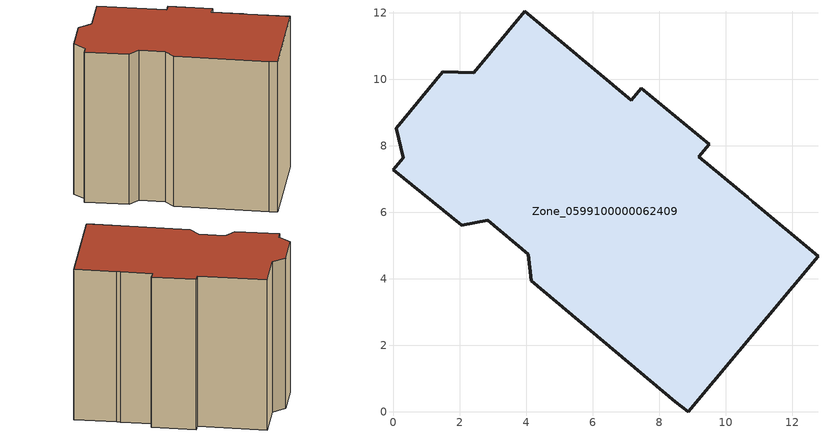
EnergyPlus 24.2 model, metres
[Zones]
Zone_0599100000062409
 floor ground (C_G): 4.14,3.94 4.05,4.74 2.83,5.75 2.06,5.6 0,7.28 0.29,7.63 0.08,8.53 1.48,10.22 2.41,10.19 3.95,12.04 7.16,9.37 7.46,9.72 9.5,8.04 9.19,7.67 10.65,6.44 10.81,6.31 12.77,4.67 8.87,0 8.47,0.3 z0
 wall outside (C_F): 4.05,4.74 4.14,3.94 8.47,0.3 8.87,0 12.77,4.67 10.81,6.31 10.65,6.44 9.19,7.67 9.5,8.04 7.46,9.72 7.16,9.37 3.95,12.04 2.41,10.19 1.48,10.22 0.08,8.53 0.29,7.63 0,7.28 2.06,5.6 2.83,5.75 4.05,4.74 z0:9.88
 roof outside (C_R): 4.14,3.94 8.47,0.3 8.87,0 12.77,4.67 10.81,6.31 10.65,6.44 9.19,7.67 9.5,8.04 7.46,9.72 7.16,9.37 3.95,12.04 2.41,10.19 1.48,10.22 0.08,8.53 0.29,7.63 0,7.28 2.06,5.6 2.83,5.75 4.05,4.74 z9.88
[BUILDING]
Pand.0599100000062409: North Axis=0; Terrain=City; Loads Convergence Tolerance Value=0.04; Temperature Convergence Tolerance Value=0.4; Solar Distribution=FullExterior; Maximum Number of Warmup Days=25; Minimum Number of Warmup Days=1
[Site:Location]
Rotterdam.The.Hague.AP_ZH_NLD Design_Conditions: Latitude=51.96; Longitude=4.45; Time Zone=1; Elevation=-4.5
[SITE:GROUNDTEMPERATURE:BUILDINGSURFACE]
18, 18, 18, 18, 18, 18, 18, 18, 18, 18, 18, 18
[MATERIAL] Thermal Absorptance=0.9; Solar Absorptance=0.7; Visible Absorptance=0.7
Name | Roughness | Thickness | Conductivity | Density | Specific Heat
G.TC.1946 | MediumSmooth | 0.15 | 1 | 540 | 1210
F.TC.1946 | Rough | 0.3 | 0.857143 | 1920 | 840
R.TC.1946 | MediumRough | 0.2 | 0.909091 | 1500 | 1000
[CONSTRUCTION]
C_G: G.TC.1946
C_F: F.TC.1946
C_R: R.TC.1946
[ZONE]
Zone_0599100000062409: Type=1; Multiplier=1; Ceiling Height=Autocalculate; Volume=Autocalculate; Floor Area=autocalculate; Part of Total Floor Area=Yes
[ZONEINFILTRATION:DESIGNFLOWRATE]
Infil_Zone_0599100000062409: Zone or ZoneList or Space or SpaceList=Zone_0599100000062409; Schedule=AlwaysOn; Design Flow Rate Calculation Method=Flow/Area; Flow Rate per Floor Area=0.003; Constant Term Coefficient=1; Temperature Term Coefficient=0; Velocity Term Coefficient=0; Velocity Squared Term Coefficient=0
[HVACTEMPLATE:ZONE:IDEALLOADSAIRSYSTEM]
Zone_0599100000062409: Maximum Heating Supply Air Temperature=50; Minimum Cooling Supply Air Temperature=13; Maximum Heating Supply Air Humidity Ratio=0.0156; Minimum Cooling Supply Air Humidity Ratio=0.0077; Heating Limit=NoLimit; Cooling Limit=NoLimit; Dehumidification Control Type=ConstantSensibleHeatRatio; Cooling Sensible Heat Ratio=0.7; Dehumidification Setpoint=60; Humidification Control Type=None; Humidification Setpoint=30; Outdoor Air Method=None; Outdoor Air Flow Rate per Person=0.00944; Outdoor Air Flow Rate per Zone Floor Area=0; Outdoor Air Flow Rate per Zone=0; Demand Controlled Ventilation Type=None; Outdoor Air Economizer Type=NoEconomizer; Heat Recovery Type=None; Sensible Heat Recovery Effectiveness=0.7; Latent Heat Recovery Effectiveness=0.65
[ZONECONTROL:THERMOSTAT]
ThermostatControl_Zone_0599100000062409: Zone or ZoneList=Zone_0599100000062409; Control Type Schedule=DualSetpointControlType; Control 1=Thermostat_Zone_0599100000062409; Temperature Difference Between Cutout And Setpoint=0
[THERMOSTATSETPOINT:DUALSETPOINT]
Thermostat_Zone_0599100000062409: Heating Setpoint Temperature Schedule=HeatingSetpoint_Zone_0599100000062409; Cooling Setpoint Temperature Schedule=CoolingSetpoint_Zone_0599100000062409
[SCHEDULE:COMPACT]
HeatingSetpoint_Zone_0599100000062409: Through: 12/31, For: AllDays, Until: 24:00, 21
CoolingSetpoint_Zone_0599100000062409: Through: 12/31, For: AllDays, Until: 24:00, 24
DualSetpointControlType: Through: 12/31, For: AllDays, Until: 24:00, 4
AlwaysOn: Through: 12/31, For: AllDays, Until: 24:00, 1
